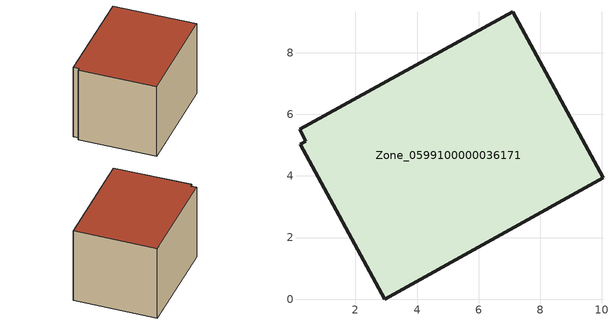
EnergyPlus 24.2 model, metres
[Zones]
Zone_0599100000036171
 floor ground (C_G): 0.18,5.52 7.11,9.33 10.04,3.94 2.96,0 0.21,5.03 0.38,5.13 z0
 wall outside (C_F): 10.04,3.94 7.11,9.33 0.18,5.52 0.38,5.13 0.21,5.03 2.96,0 10.04,3.94 z0:5.77
 roof outside (C_R): 7.11,9.33 0.18,5.52 0.38,5.13 0.21,5.03 2.96,0 10.04,3.94 z5.77
[BUILDING]
Pand.0599100000036171: North Axis=0; Terrain=City; Loads Convergence Tolerance Value=0.04; Temperature Convergence Tolerance Value=0.4; Solar Distribution=FullExterior; Maximum Number of Warmup Days=25; Minimum Number of Warmup Days=1
[Site:Location]
Rotterdam.The.Hague.AP_ZH_NLD Design_Conditions: Latitude=51.96; Longitude=4.45; Time Zone=1; Elevation=-4.5
[SITE:GROUNDTEMPERATURE:BUILDINGSURFACE]
18, 18, 18, 18, 18, 18, 18, 18, 18, 18, 18, 18
[MATERIAL] Thermal Absorptance=0.9; Solar Absorptance=0.7; Visible Absorptance=0.7
Name | Roughness | Thickness | Conductivity | Density | Specific Heat
G.TI.1946-1964 | MediumSmooth | 0.15 | 1 | 540 | 1210
F.TI.1946-1964 | Rough | 0.3 | 0.857143 | 1920 | 840
R.TI.1946-1964 | MediumRough | 0.2 | 0.277778 | 1500 | 1000
[CONSTRUCTION]
C_G: G.TI.1946-1964
C_F: F.TI.1946-1964
C_R: R.TI.1946-1964
[ZONE]
Zone_0599100000036171: Type=1; Multiplier=1; Ceiling Height=Autocalculate; Volume=Autocalculate; Floor Area=autocalculate; Part of Total Floor Area=Yes
[ZONEINFILTRATION:DESIGNFLOWRATE]
Infil_Zone_0599100000036171: Zone or ZoneList or Space or SpaceList=Zone_0599100000036171; Schedule=AlwaysOn; Design Flow Rate Calculation Method=Flow/Area; Flow Rate per Floor Area=0.003; Constant Term Coefficient=1; Temperature Term Coefficient=0; Velocity Term Coefficient=0; Velocity Squared Term Coefficient=0
[HVACTEMPLATE:ZONE:IDEALLOADSAIRSYSTEM]
Zone_0599100000036171: Maximum Heating Supply Air Temperature=50; Minimum Cooling Supply Air Temperature=13; Maximum Heating Supply Air Humidity Ratio=0.0156; Minimum Cooling Supply Air Humidity Ratio=0.0077; Heating Limit=NoLimit; Cooling Limit=NoLimit; Dehumidification Control Type=ConstantSensibleHeatRatio; Cooling Sensible Heat Ratio=0.7; Dehumidification Setpoint=60; Humidification Control Type=None; Humidification Setpoint=30; Outdoor Air Method=None; Outdoor Air Flow Rate per Person=0.00944; Outdoor Air Flow Rate per Zone Floor Area=0; Outdoor Air Flow Rate per Zone=0; Demand Controlled Ventilation Type=None; Outdoor Air Economizer Type=NoEconomizer; Heat Recovery Type=None; Sensible Heat Recovery Effectiveness=0.7; Latent Heat Recovery Effectiveness=0.65
[ZONECONTROL:THERMOSTAT]
ThermostatControl_Zone_0599100000036171: Zone or ZoneList=Zone_0599100000036171; Control Type Schedule=DualSetpointControlType; Control 1=Thermostat_Zone_0599100000036171; Temperature Difference Between Cutout And Setpoint=0
[THERMOSTATSETPOINT:DUALSETPOINT]
Thermostat_Zone_0599100000036171: Heating Setpoint Temperature Schedule=HeatingSetpoint_Zone_0599100000036171; Cooling Setpoint Temperature Schedule=CoolingSetpoint_Zone_0599100000036171
[SCHEDULE:COMPACT]
HeatingSetpoint_Zone_0599100000036171: Through: 12/31, For: AllDays, Until: 24:00, 21
CoolingSetpoint_Zone_0599100000036171: Through: 12/31, For: AllDays, Until: 24:00, 24
DualSetpointControlType: Through: 12/31, For: AllDays, Until: 24:00, 4
AlwaysOn: Through: 12/31, For: AllDays, Until: 24:00, 1
